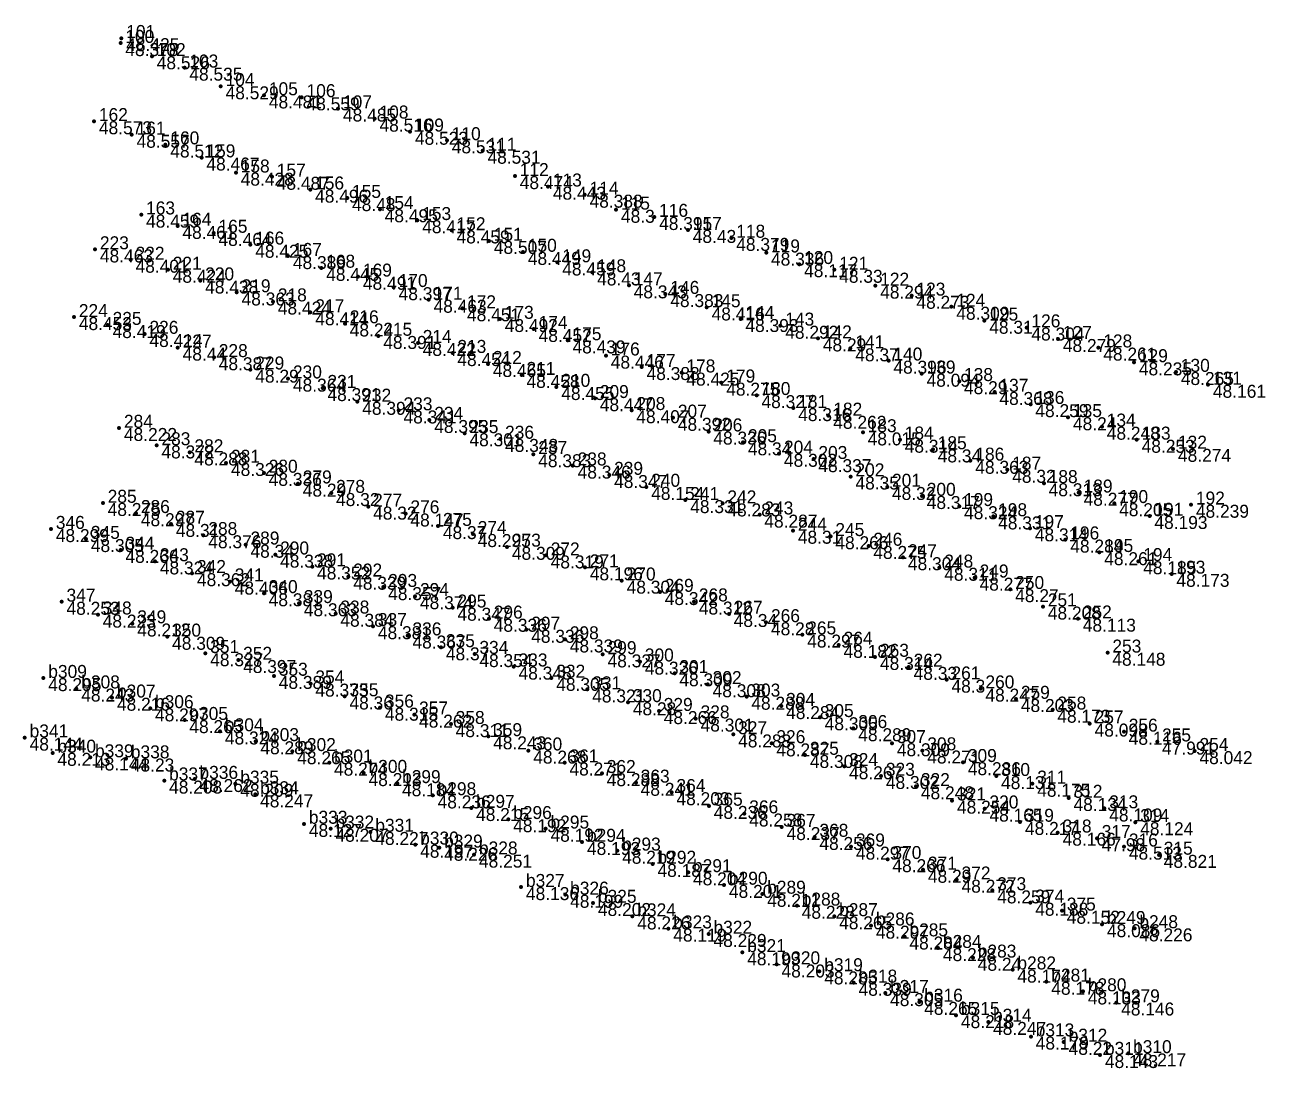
# Model space of a CAD drawing. Header units: metres. Extents: x 34762.6 to 34852.5, y -33007.4 to -32928.7.
# Drawn here: x 34762.56 to 34810.33, y -32976.33 to -32936.15 of the extents above; entities that cross this region are included whole.
import ezdxf

# ---------------------------------------------------------------- set-up
doc = ezdxf.new("R2010")
doc.units = ezdxf.units.M
for name, color, linetype, lineweight in [('Height', 80, 'CONTINUOUS', 100), ('Name', 4, 'CONTINUOUS', 100), ('Survey', 1, 'CONTINUOUS', 100)]:
    doc.layers.add(name, color=color, linetype=linetype, lineweight=lineweight)
doc.styles.get("Standard").update_dxf_attribs({"font": '', "height": 2.5})
doc.styles.get('standard').set_extended_font_data('txt')

msp = doc.modelspace()

# ---------------------------------------------------------------- linework, layer by layer
at = {"layer": 'Survey'}
for p in [(34766.247, -32936.85, 48.378), (34766.283, -32936.66, 48.425), (34767.456, -32937.359, 48.526), (34768.712, -32937.797, 48.535), (34770.108, -32938.515, 48.529), (34771.775, -32938.866, 48.481), (34773.226, -32938.939, 48.559), (34774.629, -32939.37, 48.485), (34765.23, -32939.861, 48.573), (34776.035, -32939.761, 48.516), (34766.679, -32940.381, 48.557), (34777.4, -32940.265, 48.523), (34767.979, -32940.757, 48.512), (34778.818, -32940.596, 48.531), (34769.369, -32941.258, 48.467), (34780.194, -32940.996, 48.531), (34770.69, -32941.841, 48.428), (34772.078, -32941.999, 48.487), (34781.436, -32941.973, 48.474), (34773.555, -32942.495, 48.496), (34782.712, -32942.38, 48.443), (34784.125, -32942.689, 48.388), (34774.977, -32942.82, 48.48), (34776.235, -32943.252, 48.495), (34767.045, -32943.457, 48.459), (34777.68, -32943.672, 48.417), (34785.334, -32943.271, 48.3), (34786.803, -32943.549, 48.395), (34768.445, -32943.892, 48.461), (34769.834, -32944.162, 48.464), (34779.002, -32944.065, 48.459), (34788.098, -32944.046, 48.43), (34771.25, -32944.617, 48.425), (34780.437, -32944.47, 48.507), (34789.773, -32944.353, 48.379), (34765.268, -32944.798, 48.463), (34772.7, -32945.054, 48.389), (34781.747, -32944.894, 48.449), (34791.112, -32944.921, 48.336), (34766.641, -32945.193, 48.401), (34768.072, -32945.58, 48.424), (34773.981, -32945.508, 48.445), (34783.072, -32945.3, 48.459), (34792.387, -32945.366, 48.117), (34793.739, -32945.581, 48.33), (34769.32, -32945.997, 48.438), (34775.397, -32945.851, 48.491), (34784.416, -32945.684, 48.43), (34770.724, -32946.455, 48.363), (34776.772, -32946.252, 48.397), (34785.824, -32946.181, 48.343), (34787.234, -32946.517, 48.383), (34795.316, -32946.192, 48.294), (34796.711, -32946.582, 48.273), (34772.119, -32946.804, 48.424), (34778.116, -32946.735, 48.463), (34779.405, -32947.064, 48.451), (34788.825, -32947.032, 48.416), (34798.248, -32947.006, 48.309), (34764.457, -32947.403, 48.453), (34773.563, -32947.217, 48.414), (34780.859, -32947.477, 48.492), (34790.126, -32947.477, 48.393), (34799.517, -32947.544, 48.31), (34765.756, -32947.71, 48.419), (34774.889, -32947.65, 48.24), (34782.163, -32947.861, 48.452), (34791.661, -32947.737, 48.292), (34801.14, -32947.806, 48.304), (34767.175, -32948.055, 48.414), (34776.18, -32948.129, 48.391), (34777.699, -32948.398, 48.422), (34783.468, -32948.301, 48.439), (34793.107, -32948.224, 48.29), (34802.35, -32948.247, 48.279), (34768.454, -32948.578, 48.44), (34769.845, -32948.95, 48.387), (34779.033, -32948.789, 48.454), (34784.941, -32948.889, 48.446), (34794.358, -32948.607, 48.37), (34803.908, -32948.578, 48.261), (34771.252, -32949.428, 48.29), (34780.4, -32949.209, 48.465), (34786.32, -32949.327, 48.388), (34795.825, -32949.083, 48.396), (34805.279, -32949.147, 48.235), (34772.702, -32949.773, 48.364), (34781.695, -32949.63, 48.458), (34787.853, -32949.542, 48.425), (34789.389, -32949.929, 48.275), (34797.102, -32949.584, 48.094), (34798.544, -32949.873, 48.29), (34806.894, -32949.519, 48.265), (34774.031, -32950.138, 48.391), (34783.036, -32950.097, 48.455), (34790.745, -32950.411, 48.327), (34799.908, -32950.287, 48.368), (34808.13, -32950.011, 48.161), (34775.371, -32950.667, 48.394), (34784.519, -32950.527, 48.447), (34792.159, -32950.909, 48.316), (34801.292, -32950.757, 48.259), (34776.96, -32951, 48.341), (34778.144, -32951.367, 48.395), (34785.926, -32950.989, 48.407), (34787.524, -32951.282, 48.392), (34793.51, -32951.206, 48.262), (34802.741, -32951.262, 48.24), (34766.193, -32951.674, 48.222), (34788.891, -32951.814, 48.336), (34794.835, -32951.844, 48.015), (34804.041, -32951.626, 48.248), (34779.499, -32951.879, 48.301), (34780.87, -32952.095, 48.348), (34790.223, -32952.227, 48.34), (34796.261, -32952.126, 48.314), (34805.385, -32952.128, 48.253), (34767.637, -32952.346, 48.372), (34768.908, -32952.617, 48.288), (34782.148, -32952.685, 48.383), (34791.611, -32952.669, 48.302), (34797.532, -32952.499, 48.34), (34806.784, -32952.478, 48.274), (34770.316, -32953.022, 48.326), (34783.666, -32953.123, 48.346), (34792.936, -32952.875, 48.337), (34798.98, -32952.939, 48.363), (34800.401, -32953.286, 48.32), (34771.768, -32953.404, 48.336), (34785.069, -32953.486, 48.347), (34794.364, -32953.543, 48.35), (34773.08, -32953.817, 48.29), (34774.361, -32954.181, 48.32), (34786.498, -32953.945, 48.154), (34795.771, -32953.946, 48.32), (34801.805, -32953.803, 48.313), (34803.15, -32954.169, 48.277), (34765.567, -32954.563, 48.275), (34775.789, -32954.703, 48.32), (34788.002, -32954.453, 48.331), (34789.432, -32954.58, 48.283), (34797.109, -32954.295, 48.317), (34798.546, -32954.688, 48.324), (34804.519, -32954.572, 48.205), (34807.474, -32954.631, 48.239), (34766.845, -32954.957, 48.297), (34777.226, -32954.97, 48.147), (34790.855, -32955.012, 48.287), (34799.858, -32955.08, 48.331), (34805.876, -32955.064, 48.193), (34763.57, -32955.568, 48.299), (34768.193, -32955.37, 48.31), (34778.476, -32955.454, 48.37), (34792.145, -32955.632, 48.31), (34801.273, -32955.539, 48.314), (34764.92, -32955.952, 48.305), (34769.443, -32955.806, 48.376), (34779.817, -32955.76, 48.295), (34793.59, -32955.844, 48.266), (34802.637, -32955.973, 48.284), (34766.252, -32956.37, 48.266), (34771.066, -32956.171, 48.34), (34772.207, -32956.553, 48.338), (34781.134, -32956.252, 48.309), (34782.627, -32956.583, 48.319), (34795.053, -32956.217, 48.275), (34803.945, -32956.459, 48.261), (34767.576, -32956.813, 48.324), (34773.63, -32957.01, 48.352), (34784.134, -32957.042, 48.196), (34796.385, -32956.651, 48.304), (34797.784, -32957.058, 48.311), (34805.446, -32956.808, 48.185), (34769.006, -32957.267, 48.362), (34770.461, -32957.591, 48.406), (34775.022, -32957.403, 48.339), (34785.553, -32957.555, 48.304), (34799.145, -32957.44, 48.277), (34806.724, -32957.292, 48.173), (34771.768, -32958.041, 48.381), (34776.369, -32957.804, 48.357), (34787.019, -32957.993, 48.342), (34800.516, -32957.883, 48.27), (34763.982, -32958.369, 48.253), (34773.12, -32958.425, 48.363), (34777.594, -32958.154, 48.374), (34788.332, -32958.36, 48.312), (34801.772, -32958.552, 48.208), (34765.376, -32958.863, 48.223), (34774.528, -32958.828, 48.384), (34779.037, -32958.597, 48.347), (34780.434, -32959.023, 48.336), (34789.675, -32958.838, 48.34), (34803.119, -32959.019, 48.113), (34766.709, -32959.205, 48.212), (34775.973, -32959.309, 48.381), (34781.878, -32959.448, 48.336), (34791.111, -32959.16, 48.28), (34768.048, -32959.717, 48.309), (34777.305, -32959.669, 48.367), (34783.363, -32959.82, 48.339), (34792.507, -32959.632, 48.297), (34769.516, -32960.35, 48.327), (34778.591, -32960.123, 48.37), (34779.882, -32960.383, 48.354), (34784.818, -32960.394, 48.327), (34793.906, -32960.028, 48.182), (34804.257, -32960.331, 48.148), (34770.784, -32960.611, 48.397), (34781.39, -32960.866, 48.348), (34786.252, -32960.674, 48.326), (34795.308, -32960.494, 48.314), (34796.605, -32960.875, 48.33), (34763.28, -32961.309, 48.295), (34772.156, -32961.223, 48.389), (34782.842, -32961.299, 48.305), (34787.583, -32961.123, 48.309), (34798.061, -32961.368, 48.3), (34764.55, -32961.712, 48.243), (34773.566, -32961.521, 48.373), (34784.226, -32961.746, 48.321), (34788.864, -32961.545, 48.308), (34799.369, -32961.713, 48.247), (34765.925, -32962.064, 48.216), (34774.879, -32962.016, 48.36), (34785.79, -32962.24, 48.28), (34790.354, -32962.026, 48.288), (34800.733, -32962.113, 48.203), (34767.39, -32962.474, 48.297), (34776.244, -32962.448, 48.315), (34777.559, -32962.716, 48.262), (34786.981, -32962.579, 48.266), (34791.694, -32962.386, 48.284), (34793.179, -32962.816, 48.305), (34802.138, -32962.526, 48.173), (34768.713, -32962.927, 48.265), (34778.969, -32963.082, 48.311), (34788.401, -32962.866, 48.301), (34794.473, -32963.239, 48.289), (34803.574, -32963.06, 48.098), (34762.562, -32963.601, 48.144), (34770.082, -32963.364, 48.324), (34771.448, -32963.741, 48.289), (34780.411, -32963.551, 48.243), (34789.846, -32963.477, 48.283), (34804.887, -32963.377, 48.116), (34806.169, -32963.754, 47.991), (34763.632, -32964.187, 48.213), (34772.867, -32964.125, 48.265), (34781.956, -32964.101, 48.268), (34791.318, -32963.822, 48.287), (34792.609, -32964.269, 48.308), (34795.958, -32963.818, 48.309), (34797.131, -32964.097, 48.271), (34807.612, -32964.121, 48.042), (34765.08, -32964.366, 48.144), (34766.46, -32964.406, 48.23), (34774.284, -32964.566, 48.274), (34783.351, -32964.56, 48.271), (34794.118, -32964.704, 48.267), (34798.692, -32964.547, 48.286), (34769.102, -32965.196, 48.262), (34775.614, -32964.966, 48.213), (34784.786, -32964.97, 48.288), (34795.536, -32965.078, 48.302), (34799.971, -32965.085, 48.131), (34767.932, -32965.256, 48.208), (34770.675, -32965.379, 48.209), (34776.903, -32965.359, 48.184), (34786.093, -32965.341, 48.241), (34787.471, -32965.703, 48.203), (34796.884, -32965.475, 48.248), (34801.365, -32965.378, 48.175), (34771.436, -32965.787, 48.247), (34778.273, -32965.826, 48.236), (34798.274, -32966.028, 48.254), (34802.76, -32965.926, 48.134), (34779.754, -32966.312, 48.215), (34788.907, -32966.231, 48.236), (34790.274, -32966.524, 48.258), (34799.524, -32966.335, 48.165), (34804.137, -32966.33, 48.109), (34773.316, -32966.925, 48.127), (34774.339, -32967.11, 48.207), (34781.183, -32966.743, 48.192), (34782.621, -32967.11, 48.192), (34791.712, -32967.046, 48.237), (34800.891, -32966.848, 48.217), (34805.329, -32966.859, 48.124), (34775.874, -32967.234, 48.227), (34784.025, -32967.621, 48.193), (34792.975, -32967.427, 48.256), (34802.342, -32967.262, 48.166), (34803.848, -32967.474, 47.98), (34777.6, -32967.726, 48.197), (34778.523, -32967.843, 48.226), (34785.378, -32967.958, 48.219), (34794.383, -32967.799, 48.297), (34804.894, -32967.8, 48.513), (34779.866, -32968.108, 48.251), (34786.741, -32968.466, 48.187), (34795.787, -32968.283, 48.266), (34806.236, -32968.117, 48.821), (34788.109, -32968.79, 48.204), (34797.154, -32968.691, 48.29), (34781.675, -32969.359, 48.136), (34789.492, -32969.273, 48.201), (34798.45, -32969.072, 48.272), (34799.823, -32969.484, 48.259), (34783.376, -32969.654, 48.199), (34784.447, -32969.97, 48.202), (34790.964, -32969.618, 48.211), (34801.287, -32969.96, 48.188), (34785.963, -32970.49, 48.226), (34792.295, -32970.077, 48.228), (34793.735, -32970.483, 48.265), (34802.501, -32970.269, 48.152), (34787.349, -32970.957, 48.119), (34795.151, -32970.843, 48.297), (34804.05, -32970.787, 48.086), (34805.297, -32970.947, 48.226), (34788.898, -32971.163, 48.229), (34796.442, -32971.262, 48.284), (34790.196, -32971.87, 48.199), (34797.734, -32971.709, 48.228), (34791.517, -32972.338, 48.203), (34799.074, -32972.08, 48.24), (34793.162, -32972.605, 48.285), (34800.6, -32972.536, 48.174), (34794.485, -32973.044, 48.339), (34801.906, -32973.005, 48.178), (34795.698, -32973.442, 48.305), (34797.011, -32973.778, 48.265), (34803.312, -32973.377, 48.133), (34804.596, -32973.803, 48.146), (34798.427, -32974.291, 48.218), (34799.662, -32974.55, 48.247), (34801.305, -32975.115, 48.179), (34802.574, -32975.319, 48.22), (34803.972, -32975.826, 48.143), (34805.054, -32975.761, 48.217)]:
    msp.add_point(p, dxfattribs=at)

# ---------------------------------------------------------------- texts
at = {"layer": 'Height', "char_height": 0.5, "attachment_point": 1}
for s, insert, width in [(' 48.378', (34766.247, -32936.85, 48.378), 2.8), (' 48.425', (34766.283, -32936.66, 48.425), 2.8), (' 48.526', (34767.456, -32937.359, 48.526), 2.8), (' 48.535', (34768.712, -32937.797, 48.535), 2.8), (' 48.529', (34770.108, -32938.515, 48.529), 2.8), (' 48.481', (34771.775, -32938.866, 48.481), 2.8), (' 48.559', (34773.226, -32938.939, 48.559), 2.8), (' 48.485', (34774.629, -32939.37, 48.485), 2.8), (' 48.573', (34765.23, -32939.861, 48.573), 2.8), (' 48.516', (34776.035, -32939.761, 48.516), 2.8), (' 48.557', (34766.679, -32940.381, 48.557), 2.8), (' 48.523', (34777.4, -32940.265, 48.523), 2.8), (' 48.512', (34767.979, -32940.757, 48.512), 2.8), (' 48.531', (34778.818, -32940.596, 48.531), 2.8), (' 48.467', (34769.369, -32941.258, 48.467), 2.8), (' 48.531', (34780.194, -32940.996, 48.531), 2.8), (' 48.428', (34770.69, -32941.841, 48.428), 2.8), (' 48.487', (34772.078, -32941.999, 48.487), 2.8), (' 48.474', (34781.436, -32941.973, 48.474), 2.8), (' 48.496', (34773.555, -32942.495, 48.496), 2.8), (' 48.443', (34782.712, -32942.38, 48.443), 2.8), (' 48.388', (34784.125, -32942.689, 48.388), 2.8), (' 48.48', (34774.977, -32942.82, 48.48), 2.4), (' 48.495', (34776.235, -32943.252, 48.495), 2.8), (' 48.3', (34785.334, -32943.271, 48.3), 2), (' 48.459', (34767.045, -32943.457, 48.459), 2.8), (' 48.417', (34777.68, -32943.672, 48.417), 2.8), (' 48.395', (34786.803, -32943.549, 48.395), 2.8), (' 48.461', (34768.445, -32943.892, 48.461), 2.8), (' 48.464', (34769.834, -32944.162, 48.464), 2.8), (' 48.459', (34779.002, -32944.065, 48.459), 2.8), (' 48.43', (34788.098, -32944.046, 48.43), 2.4), (' 48.425', (34771.25, -32944.617, 48.425), 2.8), (' 48.507', (34780.437, -32944.47, 48.507), 2.8), (' 48.379', (34789.773, -32944.353, 48.379), 2.8), (' 48.463', (34765.268, -32944.798, 48.463), 2.8), (' 48.389', (34772.7, -32945.054, 48.389), 2.8), (' 48.449', (34781.747, -32944.894, 48.449), 2.8), (' 48.336', (34791.112, -32944.921, 48.336), 2.8), (' 48.401', (34766.641, -32945.193, 48.401), 2.8), (' 48.424', (34768.072, -32945.58, 48.424), 2.8), (' 48.445', (34773.981, -32945.508, 48.445), 2.8), (' 48.459', (34783.072, -32945.3, 48.459), 2.8), (' 48.117', (34792.387, -32945.366, 48.117), 2.8), (' 48.33', (34793.739, -32945.581, 48.33), 2.4), (' 48.438', (34769.32, -32945.997, 48.438), 2.8), (' 48.491', (34775.397, -32945.851, 48.491), 2.8), (' 48.43', (34784.416, -32945.684, 48.43), 2.4), (' 48.363', (34770.724, -32946.455, 48.363), 2.8), (' 48.397', (34776.772, -32946.252, 48.397), 2.8), (' 48.343', (34785.824, -32946.181, 48.343), 2.8), (' 48.383', (34787.234, -32946.517, 48.383), 2.8), (' 48.294', (34795.316, -32946.192, 48.294), 2.8), (' 48.273', (34796.711, -32946.582, 48.273), 2.8), (' 48.424', (34772.119, -32946.804, 48.424), 2.8), (' 48.463', (34778.116, -32946.735, 48.463), 2.8), (' 48.451', (34779.405, -32947.064, 48.451), 2.8), (' 48.416', (34788.825, -32947.032, 48.416), 2.8), (' 48.309', (34798.248, -32947.006, 48.309), 2.8), (' 48.453', (34764.457, -32947.403, 48.453), 2.8), (' 48.414', (34773.563, -32947.217, 48.414), 2.8), (' 48.492', (34780.859, -32947.477, 48.492), 2.8), (' 48.393', (34790.126, -32947.477, 48.393), 2.8), (' 48.31', (34799.517, -32947.544, 48.31), 2.4), (' 48.419', (34765.756, -32947.71, 48.419), 2.8), (' 48.24', (34774.889, -32947.65, 48.24), 2.4), (' 48.452', (34782.163, -32947.861, 48.452), 2.8), (' 48.292', (34791.661, -32947.737, 48.292), 2.8), (' 48.304', (34801.14, -32947.806, 48.304), 2.8), (' 48.414', (34767.175, -32948.055, 48.414), 2.8), (' 48.391', (34776.18, -32948.129, 48.391), 2.8), (' 48.422', (34777.699, -32948.398, 48.422), 2.8), (' 48.439', (34783.468, -32948.301, 48.439), 2.8), (' 48.29', (34793.107, -32948.224, 48.29), 2.4), (' 48.279', (34802.35, -32948.247, 48.279), 2.8), (' 48.44', (34768.454, -32948.578, 48.44), 2.4), (' 48.387', (34769.845, -32948.95, 48.387), 2.8), (' 48.454', (34779.033, -32948.789, 48.454), 2.8), (' 48.446', (34784.941, -32948.889, 48.446), 2.8), (' 48.37', (34794.358, -32948.607, 48.37), 2.4), (' 48.261', (34803.908, -32948.578, 48.261), 2.8), (' 48.29', (34771.252, -32949.428, 48.29), 2.4), (' 48.465', (34780.4, -32949.209, 48.465), 2.8), (' 48.388', (34786.32, -32949.327, 48.388), 2.8), (' 48.396', (34795.825, -32949.083, 48.396), 2.8), (' 48.235', (34805.279, -32949.147, 48.235), 2.8), (' 48.364', (34772.702, -32949.773, 48.364), 2.8), (' 48.458', (34781.695, -32949.63, 48.458), 2.8), (' 48.425', (34787.853, -32949.542, 48.425), 2.8), (' 48.275', (34789.389, -32949.929, 48.275), 2.8), (' 48.094', (34797.102, -32949.584, 48.094), 2.8), (' 48.29', (34798.544, -32949.873, 48.29), 2.4), (' 48.265', (34806.894, -32949.519, 48.265), 2.8), (' 48.391', (34774.031, -32950.138, 48.391), 2.8), (' 48.455', (34783.036, -32950.097, 48.455), 2.8), (' 48.327', (34790.745, -32950.411, 48.327), 2.8), (' 48.368', (34799.908, -32950.287, 48.368), 2.8), (' 48.161', (34808.13, -32950.011, 48.161), 2.8), (' 48.394', (34775.371, -32950.667, 48.394), 2.8), (' 48.447', (34784.519, -32950.527, 48.447), 2.8), (' 48.316', (34792.159, -32950.909, 48.316), 2.8), (' 48.259', (34801.292, -32950.757, 48.259), 2.8), (' 48.341', (34776.96, -32951, 48.341), 2.8), (' 48.395', (34778.144, -32951.367, 48.395), 2.8), (' 48.407', (34785.926, -32950.989, 48.407), 2.8), (' 48.392', (34787.524, -32951.282, 48.392), 2.8), (' 48.262', (34793.51, -32951.206, 48.262), 2.8), (' 48.24', (34802.741, -32951.262, 48.24), 2.4), (' 48.222', (34766.193, -32951.674, 48.222), 2.8), (' 48.336', (34788.891, -32951.814, 48.336), 2.8), (' 48.015', (34794.835, -32951.844, 48.015), 2.8), (' 48.248', (34804.041, -32951.626, 48.248), 2.8), (' 48.372', (34767.637, -32952.346, 48.372), 2.8), (' 48.301', (34779.499, -32951.879, 48.301), 2.8), (' 48.348', (34780.87, -32952.095, 48.348), 2.8), (' 48.34', (34790.223, -32952.227, 48.34), 2.4), (' 48.314', (34796.261, -32952.126, 48.314), 2.8), (' 48.253', (34805.385, -32952.128, 48.253), 2.8), (' 48.288', (34768.908, -32952.617, 48.288), 2.8), (' 48.383', (34782.148, -32952.685, 48.383), 2.8), (' 48.302', (34791.611, -32952.669, 48.302), 2.8), (' 48.34', (34797.532, -32952.499, 48.34), 2.4), (' 48.274', (34806.784, -32952.478, 48.274), 2.8), (' 48.326', (34770.316, -32953.022, 48.326), 2.8), (' 48.346', (34783.666, -32953.123, 48.346), 2.8), (' 48.337', (34792.936, -32952.875, 48.337), 2.8), (' 48.363', (34798.98, -32952.939, 48.363), 2.8), (' 48.32', (34800.401, -32953.286, 48.32), 2.4), (' 48.336', (34771.768, -32953.404, 48.336), 2.8), (' 48.347', (34785.069, -32953.486, 48.347), 2.8), (' 48.35', (34794.364, -32953.543, 48.35), 2.4), (' 48.29', (34773.08, -32953.817, 48.29), 2.4), (' 48.32', (34774.361, -32954.181, 48.32), 2.4), (' 48.154', (34786.498, -32953.945, 48.154), 2.8), (' 48.32', (34795.771, -32953.946, 48.32), 2.4), (' 48.313', (34801.805, -32953.803, 48.313), 2.8), (' 48.277', (34803.15, -32954.169, 48.277), 2.8), (' 48.275', (34765.567, -32954.563, 48.275), 2.8), (' 48.32', (34775.789, -32954.703, 48.32), 2.4), (' 48.331', (34788.002, -32954.453, 48.331), 2.8), (' 48.283', (34789.432, -32954.58, 48.283), 2.8), (' 48.317', (34797.109, -32954.295, 48.317), 2.8), (' 48.324', (34798.546, -32954.688, 48.324), 2.8), (' 48.205', (34804.519, -32954.572, 48.205), 2.8), (' 48.239', (34807.474, -32954.631, 48.239), 2.8), (' 48.297', (34766.845, -32954.957, 48.297), 2.8), (' 48.147', (34777.226, -32954.97, 48.147), 2.8), (' 48.287', (34790.855, -32955.012, 48.287), 2.8), (' 48.331', (34799.858, -32955.08, 48.331), 2.8), (' 48.193', (34805.876, -32955.064, 48.193), 2.8), (' 48.299', (34763.57, -32955.568, 48.299), 2.8), (' 48.31', (34768.193, -32955.37, 48.31), 2.4), (' 48.37', (34778.476, -32955.454, 48.37), 2.4), (' 48.31', (34792.145, -32955.632, 48.31), 2.4), (' 48.314', (34801.273, -32955.539, 48.314), 2.8), (' 48.305', (34764.92, -32955.952, 48.305), 2.8), (' 48.376', (34769.443, -32955.806, 48.376), 2.8), (' 48.34', (34771.066, -32956.171, 48.34), 2.4), (' 48.295', (34779.817, -32955.76, 48.295), 2.8), (' 48.266', (34793.59, -32955.844, 48.266), 2.8), (' 48.284', (34802.637, -32955.973, 48.284), 2.8), (' 48.266', (34766.252, -32956.37, 48.266), 2.8), (' 48.338', (34772.207, -32956.553, 48.338), 2.8), (' 48.309', (34781.134, -32956.252, 48.309), 2.8), (' 48.319', (34782.627, -32956.583, 48.319), 2.8), (' 48.275', (34795.053, -32956.217, 48.275), 2.8), (' 48.261', (34803.945, -32956.459, 48.261), 2.8), (' 48.324', (34767.576, -32956.813, 48.324), 2.8), (' 48.352', (34773.63, -32957.01, 48.352), 2.8), (' 48.196', (34784.134, -32957.042, 48.196), 2.8), (' 48.304', (34796.385, -32956.651, 48.304), 2.8), (' 48.311', (34797.784, -32957.058, 48.311), 2.8), (' 48.185', (34805.446, -32956.808, 48.185), 2.8), (' 48.362', (34769.006, -32957.267, 48.362), 2.8), (' 48.406', (34770.461, -32957.591, 48.406), 2.8), (' 48.339', (34775.022, -32957.403, 48.339), 2.8), (' 48.304', (34785.553, -32957.555, 48.304), 2.8), (' 48.277', (34799.145, -32957.44, 48.277), 2.8), (' 48.173', (34806.724, -32957.292, 48.173), 2.8), (' 48.381', (34771.768, -32958.041, 48.381), 2.8), (' 48.357', (34776.369, -32957.804, 48.357), 2.8), (' 48.342', (34787.019, -32957.993, 48.342), 2.8), (' 48.27', (34800.516, -32957.883, 48.27), 2.4), (' 48.253', (34763.982, -32958.369, 48.253), 2.8), (' 48.363', (34773.12, -32958.425, 48.363), 2.8), (' 48.374', (34777.594, -32958.154, 48.374), 2.8), (' 48.312', (34788.332, -32958.36, 48.312), 2.8), (' 48.208', (34801.772, -32958.552, 48.208), 2.8), (' 48.223', (34765.376, -32958.863, 48.223), 2.8), (' 48.384', (34774.528, -32958.828, 48.384), 2.8), (' 48.347', (34779.037, -32958.597, 48.347), 2.8), (' 48.336', (34780.434, -32959.023, 48.336), 2.8), (' 48.34', (34789.675, -32958.838, 48.34), 2.4), (' 48.113', (34803.119, -32959.019, 48.113), 2.8), (' 48.212', (34766.709, -32959.205, 48.212), 2.8), (' 48.381', (34775.973, -32959.309, 48.381), 2.8), (' 48.336', (34781.878, -32959.448, 48.336), 2.8), (' 48.28', (34791.111, -32959.16, 48.28), 2.4), (' 48.309', (34768.048, -32959.717, 48.309), 2.8), (' 48.367', (34777.305, -32959.669, 48.367), 2.8), (' 48.339', (34783.363, -32959.82, 48.339), 2.8), (' 48.297', (34792.507, -32959.632, 48.297), 2.8), (' 48.327', (34769.516, -32960.35, 48.327), 2.8), (' 48.37', (34778.591, -32960.123, 48.37), 2.4), (' 48.354', (34779.882, -32960.383, 48.354), 2.8), (' 48.327', (34784.818, -32960.394, 48.327), 2.8), (' 48.182', (34793.906, -32960.028, 48.182), 2.8), (' 48.148', (34804.257, -32960.331, 48.148), 2.8), (' 48.397', (34770.784, -32960.611, 48.397), 2.8), (' 48.348', (34781.39, -32960.866, 48.348), 2.8), (' 48.326', (34786.252, -32960.674, 48.326), 2.8), (' 48.314', (34795.308, -32960.494, 48.314), 2.8), (' 48.33', (34796.605, -32960.875, 48.33), 2.4), (' 48.295', (34763.28, -32961.309, 48.295), 2.8), (' 48.389', (34772.156, -32961.223, 48.389), 2.8), (' 48.305', (34782.842, -32961.299, 48.305), 2.8), (' 48.309', (34787.583, -32961.123, 48.309), 2.8), (' 48.3', (34798.061, -32961.368, 48.3), 2), (' 48.243', (34764.55, -32961.712, 48.243), 2.8), (' 48.373', (34773.566, -32961.521, 48.373), 2.8), (' 48.321', (34784.226, -32961.746, 48.321), 2.8), (' 48.308', (34788.864, -32961.545, 48.308), 2.8), (' 48.247', (34799.369, -32961.713, 48.247), 2.8), (' 48.216', (34765.925, -32962.064, 48.216), 2.8), (' 48.36', (34774.879, -32962.016, 48.36), 2.4), (' 48.28', (34785.79, -32962.24, 48.28), 2.4), (' 48.288', (34790.354, -32962.026, 48.288), 2.8), (' 48.203', (34800.733, -32962.113, 48.203), 2.8), (' 48.297', (34767.39, -32962.474, 48.297), 2.8), (' 48.315', (34776.244, -32962.448, 48.315), 2.8), (' 48.262', (34777.559, -32962.716, 48.262), 2.8), (' 48.266', (34786.981, -32962.579, 48.266), 2.8), (' 48.284', (34791.694, -32962.386, 48.284), 2.8), (' 48.305', (34793.179, -32962.816, 48.305), 2.8), (' 48.173', (34802.138, -32962.526, 48.173), 2.8), (' 48.265', (34768.713, -32962.927, 48.265), 2.8), (' 48.311', (34778.969, -32963.082, 48.311), 2.8), (' 48.301', (34788.401, -32962.866, 48.301), 2.8), (' 48.289', (34794.473, -32963.239, 48.289), 2.8), (' 48.098', (34803.574, -32963.06, 48.098), 2.8), (' 48.144', (34762.562, -32963.601, 48.144), 2.8), (' 48.324', (34770.082, -32963.364, 48.324), 2.8), (' 48.289', (34771.448, -32963.741, 48.289), 2.8), (' 48.243', (34780.411, -32963.551, 48.243), 2.8), (' 48.283', (34789.846, -32963.477, 48.283), 2.8), (' 48.116', (34804.887, -32963.377, 48.116), 2.8), (' 47.991', (34806.169, -32963.754, 47.991), 2.8), (' 48.213', (34763.632, -32964.187, 48.213), 2.8), (' 48.265', (34772.867, -32964.125, 48.265), 2.8), (' 48.268', (34781.956, -32964.101, 48.268), 2.8), (' 48.287', (34791.318, -32963.822, 48.287), 2.8), (' 48.308', (34792.609, -32964.269, 48.308), 2.8), (' 48.309', (34795.958, -32963.818, 48.309), 2.8), (' 48.271', (34797.131, -32964.097, 48.271), 2.8), (' 48.042', (34807.612, -32964.121, 48.042), 2.8), (' 48.144', (34765.08, -32964.366, 48.144), 2.8), (' 48.23', (34766.46, -32964.406, 48.23), 2.4), (' 48.274', (34774.284, -32964.566, 48.274), 2.8), (' 48.271', (34783.351, -32964.56, 48.271), 2.8), (' 48.267', (34794.118, -32964.704, 48.267), 2.8), (' 48.286', (34798.692, -32964.547, 48.286), 2.8), (' 48.262', (34769.102, -32965.196, 48.262), 2.8), (' 48.213', (34775.614, -32964.966, 48.213), 2.8), (' 48.288', (34784.786, -32964.97, 48.288), 2.8), (' 48.302', (34795.536, -32965.078, 48.302), 2.8), (' 48.131', (34799.971, -32965.085, 48.131), 2.8), (' 48.208', (34767.932, -32965.256, 48.208), 2.8), (' 48.209', (34770.675, -32965.379, 48.209), 2.8), (' 48.184', (34776.903, -32965.359, 48.184), 2.8), (' 48.241', (34786.093, -32965.341, 48.241), 2.8), (' 48.203', (34787.471, -32965.703, 48.203), 2.8), (' 48.248', (34796.884, -32965.475, 48.248), 2.8), (' 48.175', (34801.365, -32965.378, 48.175), 2.8), (' 48.247', (34771.436, -32965.787, 48.247), 2.8), (' 48.236', (34778.273, -32965.826, 48.236), 2.8), (' 48.254', (34798.274, -32966.028, 48.254), 2.8), (' 48.134', (34802.76, -32965.926, 48.134), 2.8), (' 48.215', (34779.754, -32966.312, 48.215), 2.8), (' 48.236', (34788.907, -32966.231, 48.236), 2.8), (' 48.258', (34790.274, -32966.524, 48.258), 2.8), (' 48.165', (34799.524, -32966.335, 48.165), 2.8), (' 48.109', (34804.137, -32966.33, 48.109), 2.8), (' 48.127', (34773.316, -32966.925, 48.127), 2.8), (' 48.207', (34774.339, -32967.11, 48.207), 2.8), (' 48.192', (34781.183, -32966.743, 48.192), 2.8), (' 48.192', (34782.621, -32967.11, 48.192), 2.8), (' 48.237', (34791.712, -32967.046, 48.237), 2.8), (' 48.217', (34800.891, -32966.848, 48.217), 2.8), (' 48.124', (34805.329, -32966.859, 48.124), 2.8), (' 48.227', (34775.874, -32967.234, 48.227), 2.8), (' 48.193', (34784.025, -32967.621, 48.193), 2.8), (' 48.256', (34792.975, -32967.427, 48.256), 2.8), (' 48.166', (34802.342, -32967.262, 48.166), 2.8), (' 47.98', (34803.848, -32967.474, 47.98), 2.4), (' 48.197', (34777.6, -32967.726, 48.197), 2.8), (' 48.226', (34778.523, -32967.843, 48.226), 2.8), (' 48.251', (34779.866, -32968.108, 48.251), 2.8), (' 48.219', (34785.378, -32967.958, 48.219), 2.8), (' 48.297', (34794.383, -32967.799, 48.297), 2.8), (' 48.513', (34804.894, -32967.8, 48.513), 2.8), (' 48.187', (34786.741, -32968.466, 48.187), 2.8), (' 48.266', (34795.787, -32968.283, 48.266), 2.8), (' 48.821', (34806.236, -32968.117, 48.821), 2.8), (' 48.204', (34788.109, -32968.79, 48.204), 2.8), (' 48.29', (34797.154, -32968.691, 48.29), 2.4), (' 48.136', (34781.675, -32969.359, 48.136), 2.8), (' 48.201', (34789.492, -32969.273, 48.201), 2.8), (' 48.272', (34798.45, -32969.072, 48.272), 2.8), (' 48.259', (34799.823, -32969.484, 48.259), 2.8), (' 48.199', (34783.376, -32969.654, 48.199), 2.8), (' 48.202', (34784.447, -32969.97, 48.202), 2.8), (' 48.211', (34790.964, -32969.618, 48.211), 2.8), (' 48.188', (34801.287, -32969.96, 48.188), 2.8), (' 48.226', (34785.963, -32970.49, 48.226), 2.8), (' 48.228', (34792.295, -32970.077, 48.228), 2.8), (' 48.265', (34793.735, -32970.483, 48.265), 2.8), (' 48.152', (34802.501, -32970.269, 48.152), 2.8), (' 48.119', (34787.349, -32970.957, 48.119), 2.8), (' 48.297', (34795.151, -32970.843, 48.297), 2.8), (' 48.086', (34804.05, -32970.787, 48.086), 2.8), (' 48.226', (34805.297, -32970.947, 48.226), 2.8), (' 48.229', (34788.898, -32971.163, 48.229), 2.8), (' 48.284', (34796.442, -32971.262, 48.284), 2.8), (' 48.199', (34790.196, -32971.87, 48.199), 2.8), (' 48.228', (34797.734, -32971.709, 48.228), 2.8), (' 48.203', (34791.517, -32972.338, 48.203), 2.8), (' 48.24', (34799.074, -32972.08, 48.24), 2.4), (' 48.285', (34793.162, -32972.605, 48.285), 2.8), (' 48.174', (34800.6, -32972.536, 48.174), 2.8), (' 48.339', (34794.485, -32973.044, 48.339), 2.8), (' 48.178', (34801.906, -32973.005, 48.178), 2.8), (' 48.305', (34795.698, -32973.442, 48.305), 2.8), (' 48.265', (34797.011, -32973.778, 48.265), 2.8), (' 48.133', (34803.312, -32973.377, 48.133), 2.8), (' 48.146', (34804.596, -32973.803, 48.146), 2.8), (' 48.218', (34798.427, -32974.291, 48.218), 2.8), (' 48.247', (34799.662, -32974.55, 48.247), 2.8), (' 48.179', (34801.305, -32975.115, 48.179), 2.8), (' 48.22', (34802.574, -32975.319, 48.22), 2.4), (' 48.143', (34803.972, -32975.826, 48.143), 2.8), (' 48.217', (34805.054, -32975.761, 48.217), 2.8)]:
    msp.add_mtext(s, dxfattribs=dict(at, insert=insert, width=width))
at = {"layer": 'Name', "char_height": 0.5, "attachment_point": 7}
for s, insert, width in [(' 100', (34766.247, -32936.85, 48.378), 2), (' 101', (34766.283, -32936.66, 48.425), 2), (' 102', (34767.456, -32937.359, 48.526), 2), (' 103', (34768.712, -32937.797, 48.535), 2), (' 104', (34770.108, -32938.515, 48.529), 2), (' 105', (34771.775, -32938.866, 48.481), 2), (' 106', (34773.226, -32938.939, 48.559), 2), (' 107', (34774.629, -32939.37, 48.485), 2), (' 162', (34765.23, -32939.861, 48.573), 2), (' 108', (34776.035, -32939.761, 48.516), 2), (' 161', (34766.679, -32940.381, 48.557), 2), (' 109', (34777.4, -32940.265, 48.523), 2), (' 160', (34767.979, -32940.757, 48.512), 2), (' 110', (34778.818, -32940.596, 48.531), 2), (' 159', (34769.369, -32941.258, 48.467), 2), (' 111', (34780.194, -32940.996, 48.531), 2), (' 158', (34770.69, -32941.841, 48.428), 2), (' 157', (34772.078, -32941.999, 48.487), 2), (' 112', (34781.436, -32941.973, 48.474), 2), (' 156', (34773.555, -32942.495, 48.496), 2), (' 113', (34782.712, -32942.38, 48.443), 2), (' 114', (34784.125, -32942.689, 48.388), 2), (' 155', (34774.977, -32942.82, 48.48), 2), (' 154', (34776.235, -32943.252, 48.495), 2), (' 115', (34785.334, -32943.271, 48.3), 2), (' 163', (34767.045, -32943.457, 48.459), 2), (' 153', (34777.68, -32943.672, 48.417), 2), (' 116', (34786.803, -32943.549, 48.395), 2), (' 164', (34768.445, -32943.892, 48.461), 2), (' 165', (34769.834, -32944.162, 48.464), 2), (' 152', (34779.002, -32944.065, 48.459), 2), (' 117', (34788.098, -32944.046, 48.43), 2), (' 166', (34771.25, -32944.617, 48.425), 2), (' 151', (34780.437, -32944.47, 48.507), 2), (' 118', (34789.773, -32944.353, 48.379), 2), (' 223', (34765.268, -32944.798, 48.463), 2), (' 222', (34766.641, -32945.193, 48.401), 2), (' 167', (34772.7, -32945.054, 48.389), 2), (' 150', (34781.747, -32944.894, 48.449), 2), (' 119', (34791.112, -32944.921, 48.336), 2), (' 221', (34768.072, -32945.58, 48.424), 2), (' 168', (34773.981, -32945.508, 48.445), 2), (' 149', (34783.072, -32945.3, 48.459), 2), (' 148', (34784.416, -32945.684, 48.43), 2), (' 120', (34792.387, -32945.366, 48.117), 2), (' 121', (34793.739, -32945.581, 48.33), 2), (' 220', (34769.32, -32945.997, 48.438), 2), (' 169', (34775.397, -32945.851, 48.491), 2), (' 219', (34770.724, -32946.455, 48.363), 2), (' 170', (34776.772, -32946.252, 48.397), 2), (' 147', (34785.824, -32946.181, 48.343), 2), (' 146', (34787.234, -32946.517, 48.383), 2), (' 122', (34795.316, -32946.192, 48.294), 2), (' 123', (34796.711, -32946.582, 48.273), 2), (' 218', (34772.119, -32946.804, 48.424), 2), (' 171', (34778.116, -32946.735, 48.463), 2), (' 172', (34779.405, -32947.064, 48.451), 2), (' 145', (34788.825, -32947.032, 48.416), 2), (' 124', (34798.248, -32947.006, 48.309), 2), (' 224', (34764.457, -32947.403, 48.453), 2), (' 217', (34773.563, -32947.217, 48.414), 2), (' 173', (34780.859, -32947.477, 48.492), 2), (' 144', (34790.126, -32947.477, 48.393), 2), (' 125', (34799.517, -32947.544, 48.31), 2), (' 225', (34765.756, -32947.71, 48.419), 2), (' 226', (34767.175, -32948.055, 48.414), 2), (' 216', (34774.889, -32947.65, 48.24), 2), (' 174', (34782.163, -32947.861, 48.452), 2), (' 143', (34791.661, -32947.737, 48.292), 2), (' 126', (34801.14, -32947.806, 48.304), 2), (' 215', (34776.18, -32948.129, 48.391), 2), (' 214', (34777.699, -32948.398, 48.422), 2), (' 175', (34783.468, -32948.301, 48.439), 2), (' 142', (34793.107, -32948.224, 48.29), 2), (' 127', (34802.35, -32948.247, 48.279), 2), (' 227', (34768.454, -32948.578, 48.44), 2), (' 228', (34769.845, -32948.95, 48.387), 2), (' 213', (34779.033, -32948.789, 48.454), 2), (' 176', (34784.941, -32948.889, 48.446), 2), (' 141', (34794.358, -32948.607, 48.37), 2), (' 128', (34803.908, -32948.578, 48.261), 2), (' 229', (34771.252, -32949.428, 48.29), 2), (' 212', (34780.4, -32949.209, 48.465), 2), (' 177', (34786.32, -32949.327, 48.388), 2), (' 140', (34795.825, -32949.083, 48.396), 2), (' 129', (34805.279, -32949.147, 48.235), 2), (' 230', (34772.702, -32949.773, 48.364), 2), (' 211', (34781.695, -32949.63, 48.458), 2), (' 178', (34787.853, -32949.542, 48.425), 2), (' 179', (34789.389, -32949.929, 48.275), 2), (' 139', (34797.102, -32949.584, 48.094), 2), (' 138', (34798.544, -32949.873, 48.29), 2), (' 130', (34806.894, -32949.519, 48.265), 2), (' 231', (34774.031, -32950.138, 48.391), 2), (' 210', (34783.036, -32950.097, 48.455), 2), (' 180', (34790.745, -32950.411, 48.327), 2), (' 137', (34799.908, -32950.287, 48.368), 2), (' 131', (34808.13, -32950.011, 48.161), 2), (' 232', (34775.371, -32950.667, 48.394), 2), (' 209', (34784.519, -32950.527, 48.447), 2), (' 181', (34792.159, -32950.909, 48.316), 2), (' 136', (34801.292, -32950.757, 48.259), 2), (' 233', (34776.96, -32951, 48.341), 2), (' 234', (34778.144, -32951.367, 48.395), 2), (' 208', (34785.926, -32950.989, 48.407), 2), (' 207', (34787.524, -32951.282, 48.392), 2), (' 182', (34793.51, -32951.206, 48.262), 2), (' 135', (34802.741, -32951.262, 48.24), 2), (' 284', (34766.193, -32951.674, 48.222), 2), (' 235', (34779.499, -32951.879, 48.301), 2), (' 206', (34788.891, -32951.814, 48.336), 2), (' 183', (34794.835, -32951.844, 48.015), 2), (' 134', (34804.041, -32951.626, 48.248), 2), (' 283', (34767.637, -32952.346, 48.372), 2), (' 236', (34780.87, -32952.095, 48.348), 2), (' 205', (34790.223, -32952.227, 48.34), 2), (' 184', (34796.261, -32952.126, 48.314), 2), (' 133', (34805.385, -32952.128, 48.253), 2), (' 282', (34768.908, -32952.617, 48.288), 2), (' 237', (34782.148, -32952.685, 48.383), 2), (' 204', (34791.611, -32952.669, 48.302), 2), (' 185', (34797.532, -32952.499, 48.34), 2), (' 132', (34806.784, -32952.478, 48.274), 2), (' 281', (34770.316, -32953.022, 48.326), 2), (' 238', (34783.666, -32953.123, 48.346), 2), (' 203', (34792.936, -32952.875, 48.337), 2), (' 186', (34798.98, -32952.939, 48.363), 2), (' 187', (34800.401, -32953.286, 48.32), 2), (' 280', (34771.768, -32953.404, 48.336), 2), (' 239', (34785.069, -32953.486, 48.347), 2), (' 202', (34794.364, -32953.543, 48.35), 2), (' 188', (34801.805, -32953.803, 48.313), 2), (' 279', (34773.08, -32953.817, 48.29), 2), (' 278', (34774.361, -32954.181, 48.32), 2), (' 240', (34786.498, -32953.945, 48.154), 2), (' 201', (34795.771, -32953.946, 48.32), 2), (' 189', (34803.15, -32954.169, 48.277), 2), (' 285', (34765.567, -32954.563, 48.275), 2), (' 277', (34775.789, -32954.703, 48.32), 2), (' 241', (34788.002, -32954.453, 48.331), 2), (' 242', (34789.432, -32954.58, 48.283), 2), (' 200', (34797.109, -32954.295, 48.317), 2), (' 199', (34798.546, -32954.688, 48.324), 2), (' 190', (34804.519, -32954.572, 48.205), 2), (' 192', (34807.474, -32954.631, 48.239), 2), (' 286', (34766.845, -32954.957, 48.297), 2), (' 276', (34777.226, -32954.97, 48.147), 2), (' 243', (34790.855, -32955.012, 48.287), 2), (' 198', (34799.858, -32955.08, 48.331), 2), (' 191', (34805.876, -32955.064, 48.193), 2), (' 346', (34763.57, -32955.568, 48.299), 2), (' 287', (34768.193, -32955.37, 48.31), 2), (' 275', (34778.476, -32955.454, 48.37), 2), (' 244', (34792.145, -32955.632, 48.31), 2), (' 197', (34801.273, -32955.539, 48.314), 2), (' 345', (34764.92, -32955.952, 48.305), 2), (' 288', (34769.443, -32955.806, 48.376), 2), (' 289', (34771.066, -32956.171, 48.34), 2), (' 274', (34779.817, -32955.76, 48.295), 2), (' 245', (34793.59, -32955.844, 48.266), 2), (' 196', (34802.637, -32955.973, 48.284), 2), (' 344', (34766.252, -32956.37, 48.266), 2), (' 290', (34772.207, -32956.553, 48.338), 2), (' 273', (34781.134, -32956.252, 48.309), 2), (' 272', (34782.627, -32956.583, 48.319), 2), (' 246', (34795.053, -32956.217, 48.275), 2), (' 247', (34796.385, -32956.651, 48.304), 2), (' 195', (34803.945, -32956.459, 48.261), 2), (' 343', (34767.576, -32956.813, 48.324), 2), (' 291', (34773.63, -32957.01, 48.352), 2), (' 271', (34784.134, -32957.042, 48.196), 2), (' 248', (34797.784, -32957.058, 48.311), 2), (' 194', (34805.446, -32956.808, 48.185), 2), (' 342', (34769.006, -32957.267, 48.362), 2), (' 341', (34770.461, -32957.591, 48.406), 2), (' 292', (34775.022, -32957.403, 48.339), 2), (' 270', (34785.553, -32957.555, 48.304), 2), (' 249', (34799.145, -32957.44, 48.277), 2), (' 193', (34806.724, -32957.292, 48.173), 2), (' 340', (34771.768, -32958.041, 48.381), 2), (' 293', (34776.369, -32957.804, 48.357), 2), (' 269', (34787.019, -32957.993, 48.342), 2), (' 250', (34800.516, -32957.883, 48.27), 2), (' 347', (34763.982, -32958.369, 48.253), 2), (' 339', (34773.12, -32958.425, 48.363), 2), (' 294', (34777.594, -32958.154, 48.374), 2), (' 268', (34788.332, -32958.36, 48.312), 2), (' 251', (34801.772, -32958.552, 48.208), 2), (' 348', (34765.376, -32958.863, 48.223), 2), (' 338', (34774.528, -32958.828, 48.384), 2), (' 295', (34779.037, -32958.597, 48.347), 2), (' 296', (34780.434, -32959.023, 48.336), 2), (' 267', (34789.675, -32958.838, 48.34), 2), (' 252', (34803.119, -32959.019, 48.113), 2), (' 349', (34766.709, -32959.205, 48.212), 2), (' 337', (34775.973, -32959.309, 48.381), 2), (' 297', (34781.878, -32959.448, 48.336), 2), (' 266', (34791.111, -32959.16, 48.28), 2), (' 350', (34768.048, -32959.717, 48.309), 2), (' 336', (34777.305, -32959.669, 48.367), 2), (' 298', (34783.363, -32959.82, 48.339), 2), (' 265', (34792.507, -32959.632, 48.297), 2), (' 351', (34769.516, -32960.35, 48.327), 2), (' 335', (34778.591, -32960.123, 48.37), 2), (' 334', (34779.882, -32960.383, 48.354), 2), (' 299', (34784.818, -32960.394, 48.327), 2), (' 264', (34793.906, -32960.028, 48.182), 2), (' 263', (34795.308, -32960.494, 48.314), 2), (' 253', (34804.257, -32960.331, 48.148), 2), (' 352', (34770.784, -32960.611, 48.397), 2), (' 333', (34781.39, -32960.866, 48.348), 2), (' 300', (34786.252, -32960.674, 48.326), 2), (' 262', (34796.605, -32960.875, 48.33), 2), (' b309', (34763.28, -32961.309, 48.295), 2.5), (' 353', (34772.156, -32961.223, 48.389), 2), (' 332', (34782.842, -32961.299, 48.305), 2), (' 301', (34787.583, -32961.123, 48.309), 2), (' 261', (34798.061, -32961.368, 48.3), 2), (' b308', (34764.55, -32961.712, 48.243), 2.5), (' 354', (34773.566, -32961.521, 48.373), 2), (' 331', (34784.226, -32961.746, 48.321), 2), (' 302', (34788.864, -32961.545, 48.308), 2), (' 260', (34799.369, -32961.713, 48.247), 2), (' b307', (34765.925, -32962.064, 48.216), 2.5), (' 355', (34774.879, -32962.016, 48.36), 2), (' 330', (34785.79, -32962.24, 48.28), 2), (' 303', (34790.354, -32962.026, 48.288), 2), (' 304', (34791.694, -32962.386, 48.284), 2), (' 259', (34800.733, -32962.113, 48.203), 2), (' b306', (34767.39, -32962.474, 48.297), 2.5), (' 356', (34776.244, -32962.448, 48.315), 2), (' 357', (34777.559, -32962.716, 48.262), 2), (' 329', (34786.981, -32962.579, 48.266), 2), (' 328', (34788.401, -32962.866, 48.301), 2), (' 305', (34793.179, -32962.816, 48.305), 2), (' 258', (34802.138, -32962.526, 48.173), 2), (' b305', (34768.713, -32962.927, 48.265), 2.5), (' b304', (34770.082, -32963.364, 48.324), 2.5), (' 358', (34778.969, -32963.082, 48.311), 2), (' 306', (34794.473, -32963.239, 48.289), 2), (' 257', (34803.574, -32963.06, 48.098), 2), (' b341', (34762.562, -32963.601, 48.144), 2.5), (' b303', (34771.448, -32963.741, 48.289), 2.5), (' 359', (34780.411, -32963.551, 48.243), 2), (' 327', (34789.846, -32963.477, 48.283), 2), (' 326', (34791.318, -32963.822, 48.287), 2), (' 307', (34795.958, -32963.818, 48.309), 2), (' 256', (34804.887, -32963.377, 48.116), 2), (' 255', (34806.169, -32963.754, 47.991), 2), (' b340', (34763.632, -32964.187, 48.213), 2.5), (' b302', (34772.867, -32964.125, 48.265), 2.5), (' 360', (34781.956, -32964.101, 48.268), 2), (' 325', (34792.609, -32964.269, 48.308), 2), (' 308', (34797.131, -32964.097, 48.271), 2), (' 254', (34807.612, -32964.121, 48.042), 2), (' b339', (34765.08, -32964.366, 48.144), 2.5), (' b338', (34766.46, -32964.406, 48.23), 2.5), (' b301', (34774.284, -32964.566, 48.274), 2.5), (' 361', (34783.351, -32964.56, 48.271), 2), (' 324', (34794.118, -32964.704, 48.267), 2), (' 309', (34798.692, -32964.547, 48.286), 2), (' b337', (34767.932, -32965.256, 48.208), 2.5), (' b336', (34769.102, -32965.196, 48.262), 2.5), (' b300', (34775.614, -32964.966, 48.213), 2.5), (' 362', (34784.786, -32964.97, 48.288), 2), (' 323', (34795.536, -32965.078, 48.302), 2), (' 310', (34799.971, -32965.085, 48.131), 2), (' b335', (34770.675, -32965.379, 48.209), 2.5), (' b299', (34776.903, -32965.359, 48.184), 2.5), (' 363', (34786.093, -32965.341, 48.241), 2), (' 364', (34787.471, -32965.703, 48.203), 2), (' 322', (34796.884, -32965.475, 48.248), 2), (' 311', (34801.365, -32965.378, 48.175), 2), (' b334', (34771.436, -32965.787, 48.247), 2.5), (' b298', (34778.273, -32965.826, 48.236), 2.5), (' 365', (34788.907, -32966.231, 48.236), 2), (' 321', (34798.274, -32966.028, 48.254), 2), (' 312', (34802.76, -32965.926, 48.134), 2), (' b297', (34779.754, -32966.312, 48.215), 2.5), (' 366', (34790.274, -32966.524, 48.258), 2), (' 320', (34799.524, -32966.335, 48.165), 2), (' 313', (34804.137, -32966.33, 48.109), 2), (' b333', (34773.316, -32966.925, 48.127), 2.5), (' b332', (34774.339, -32967.11, 48.207), 2.5), (' b296', (34781.183, -32966.743, 48.192), 2.5), (' b295', (34782.621, -32967.11, 48.192), 2.5), (' 367', (34791.712, -32967.046, 48.237), 2), (' 319', (34800.891, -32966.848, 48.217), 2), (' 314', (34805.329, -32966.859, 48.124), 2), (' b331', (34775.874, -32967.234, 48.227), 2.5), (' b294', (34784.025, -32967.621, 48.193), 2.5), (' 368', (34792.975, -32967.427, 48.256), 2), (' 318', (34802.342, -32967.262, 48.166), 2), (' 317', (34803.848, -32967.474, 47.98), 2), (' b330', (34777.6, -32967.726, 48.197), 2.5), (' b329', (34778.523, -32967.843, 48.226), 2.5), (' b328', (34779.866, -32968.108, 48.251), 2.5), (' b293', (34785.378, -32967.958, 48.219), 2.5), (' 369', (34794.383, -32967.799, 48.297), 2), (' 316', (34804.894, -32967.8, 48.513), 2), (' 315', (34806.236, -32968.117, 48.821), 2), (' b292', (34786.741, -32968.466, 48.187), 2.5), (' 370', (34795.787, -32968.283, 48.266), 2), (' b291', (34788.109, -32968.79, 48.204), 2.5), (' 371', (34797.154, -32968.691, 48.29), 2), (' 372', (34798.45, -32969.072, 48.272), 2), (' b327', (34781.675, -32969.359, 48.136), 2.5), (' b290', (34789.492, -32969.273, 48.201), 2.5), (' 373', (34799.823, -32969.484, 48.259), 2), (' b326', (34783.376, -32969.654, 48.199), 2.5), (' b325', (34784.447, -32969.97, 48.202), 2.5), (' b289', (34790.964, -32969.618, 48.211), 2.5), (' 374', (34801.287, -32969.96, 48.188), 2), (' b324', (34785.963, -32970.49, 48.226), 2.5), (' b288', (34792.295, -32970.077, 48.228), 2.5), (' b287', (34793.735, -32970.483, 48.265), 2.5), (' 375', (34802.501, -32970.269, 48.152), 2), (' b323', (34787.349, -32970.957, 48.119), 2.5), (' b286', (34795.151, -32970.843, 48.297), 2.5), (' b249', (34804.05, -32970.787, 48.086), 2.5), (' b248', (34805.297, -32970.947, 48.226), 2.5), (' b322', (34788.898, -32971.163, 48.229), 2.5), (' b285', (34796.442, -32971.262, 48.284), 2.5), (' b321', (34790.196, -32971.87, 48.199), 2.5), (' b284', (34797.734, -32971.709, 48.228), 2.5), (' b320', (34791.517, -32972.338, 48.203), 2.5), (' b283', (34799.074, -32972.08, 48.24), 2.5), (' b319', (34793.162, -32972.605, 48.285), 2.5), (' b282', (34800.6, -32972.536, 48.174), 2.5), (' b318', (34794.485, -32973.044, 48.339), 2.5), (' b281', (34801.906, -32973.005, 48.178), 2.5), (' b280', (34803.312, -32973.377, 48.133), 2.5), (' b317', (34795.698, -32973.442, 48.305), 2.5), (' b316', (34797.011, -32973.778, 48.265), 2.5), (' b279', (34804.596, -32973.803, 48.146), 2.5), (' b315', (34798.427, -32974.291, 48.218), 2.5), (' b314', (34799.662, -32974.55, 48.247), 2.5), (' b313', (34801.305, -32975.115, 48.179), 2.5), (' b312', (34802.574, -32975.319, 48.22), 2.5), (' b310', (34805.054, -32975.761, 48.217), 2.5), (' b311', (34803.972, -32975.826, 48.143), 2.5)]:
    msp.add_mtext(s, dxfattribs=dict(at, insert=insert, width=width))

doc.saveas('drawing.dxf')
